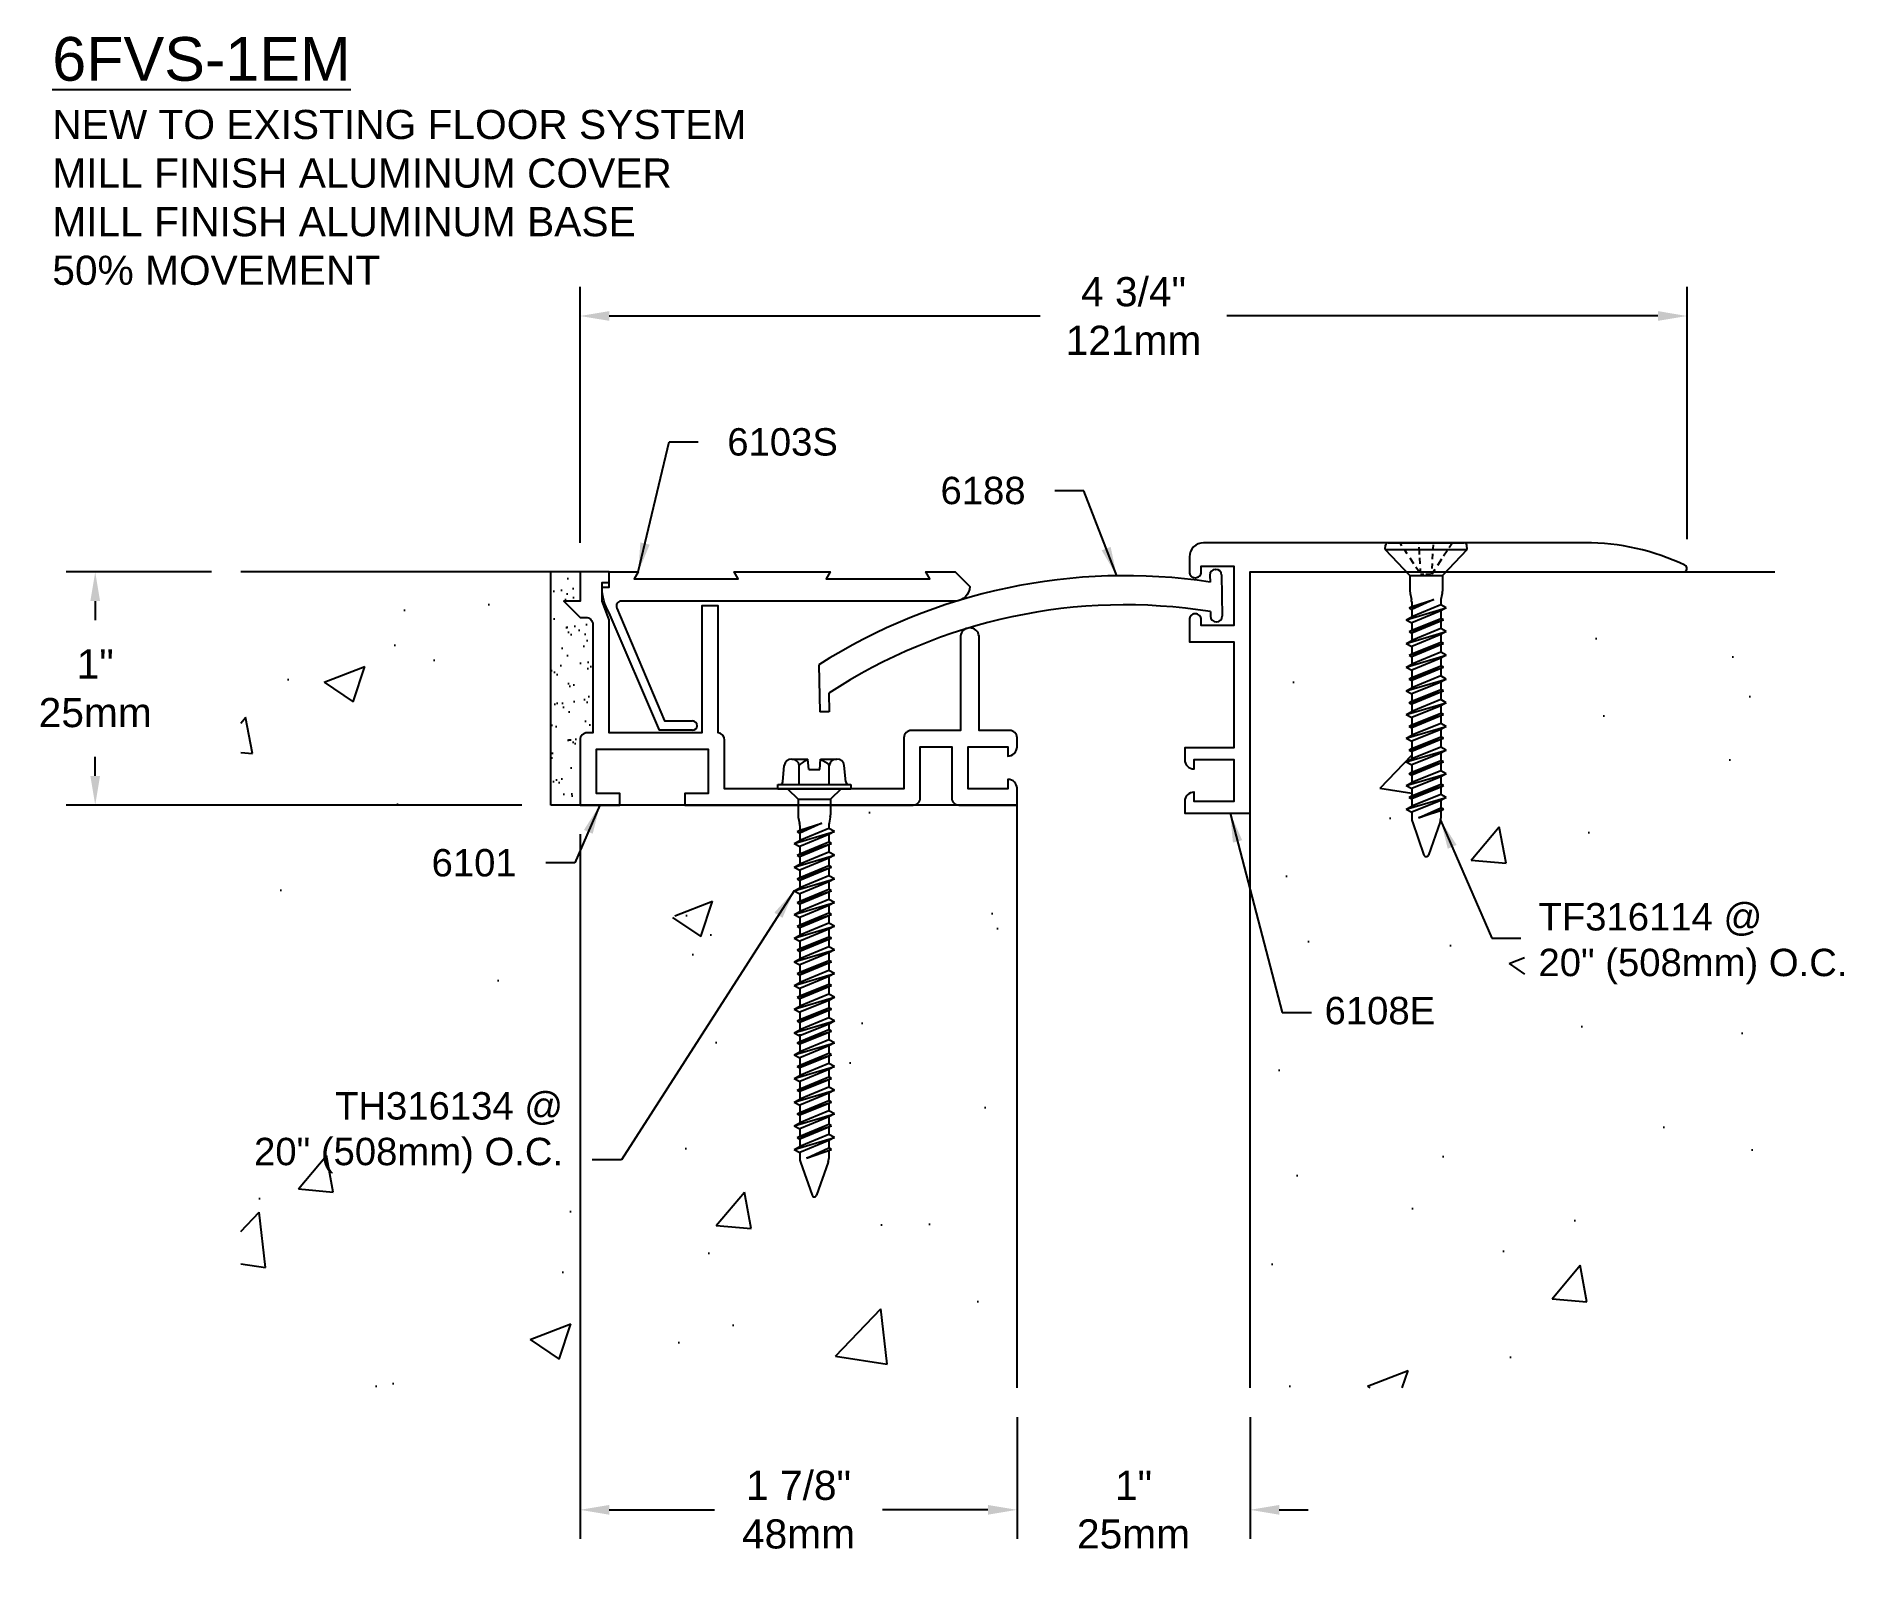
# Model space of a CAD drawing. Header units: inches. Extents: x 26.93 to 34.73, y 8.83 to 15.44.
import ezdxf

# ---------------------------------------------------------------- set-up
doc = ezdxf.new("R2010")
doc.units = ezdxf.units.IN
doc.header["$MEASUREMENT"] = 0
for name, color, linetype in [('Anchors', 4, 'Continuous'), ('Conditions', 1, 'Continuous'), ('Dimensions', 3, 'Continuous'), ('Metals', 7, 'Continuous'), ('Text', 2, 'Continuous')]:
    doc.layers.add(name, color=color, linetype=linetype)
doc.styles.add('arial', font='ARIAL.TTF')
doc.dimstyles.new('ARIAL', dxfattribs={"dimtxt": 0.125, "dimasz": 0.125, "dimexe": 0.125, "dimexo": 0.125, "dimgap": 0.125, "dimtad": 0, "dimtih": 1, "dimtoh": 1, "dimdec": 4, "dimzin": 3, "dimdsep": 46, "dimlunit": 4, "dimtxsty": 'arial', "dimcen": 0.125, "dimadec": 0, "dimazin": 0, "dimtfac": 1, "dimtdec": 4, "dimtofl": 0, "dimtmove": 0, "dimatfit": 3, "dimfxl": 0, "dimfrac": 2, "dimtolj": 1, "dimtzin": 0, "dimarcsym": 0})

# ---------------------------------------------------------------- blocks, each defined once
blk = doc.blocks.new('6188')
for p, q in [((0.3965, 0.1141), (0.3965, 0.0841)), ((0.4205, 0.1381), (0.4225, 0.1381)), ((0.4465, 0.1141), (0.4465, -0.0629)), ((0.3965, -0.0427), (0.3965, -0.0629)), ((0.4205, -0.0869), (0.4225, -0.0869)), ((-1.2865, -0.2458), (-1.2865, -0.448)), ((-1.2465, -0.3682), (-1.2465, -0.448)), ((-1.2465, -0.448), (-1.2865, -0.448))]:
    blk.add_line(p, q)
for centre, radius, start, end in [((-0.0035, -2.333), 2.45, 80.60352, 121.57898), ((0.4205, 0.1141), 0.024, 90, 180), ((0.4225, 0.1141), 0.024, 0, 90), ((-0.0035, -2.333), 2.325, 80.09337, 122.31839), ((0.4205, -0.0629), 0.024, 180, 270), ((0.4225, -0.0629), 0.024, 270, 0)]:
    blk.add_arc(centre, radius, start, end)
blk = doc.blocks.new('6103S')
blk.add_lwpolyline([(-0.407, -0.2854), (-0.5489, -0.2854), (-0.7652, 0.2181, -0.131528), (-0.7944, 0.3275), (-0.7944, 0.3288), (-0.7644, 0.3288), (-0.7644, 0.3938), (-0.6394, 0.3938), (-0.6568, 0.3638), (-0.2111, 0.3638), (-0.2284, 0.3938), (0.1836, 0.3938), (0.1662, 0.3638), (0.6119, 0.3638), (0.5946, 0.3938), (0.7196, 0.3938), (0.7826, 0.3308, -0.414214), (0.7206, 0.2688), (-0.7137, 0.2688, 0.577187), (-0.731, 0.2388), (-0.5266, -0.2454), (-0.4066, -0.2454)], format="xyb")
blk.add_arc((-0.4069, -0.2654), 0.02, 269.65196, 89.15988)
blk = doc.blocks.new('*D4')
at = {"layer": 'Defpoints', "color": 0}
for p in [(31.1403, 9.6443), (32.1403, 9.6443), (31.1403, 9.1216)]:
    blk.add_point(p, dxfattribs=at)
at = {"layer": 'Dimensions', "color": 0, "lineweight": -2}
for p, q in [((31.1403, 9.5193), (31.1403, 8.9966)), ((32.1403, 9.5193), (32.1403, 8.9966)), ((31.0153, 9.1216), (30.8903, 9.1216)), ((32.2653, 9.1216), (32.3903, 9.1216))]:
    blk.add_line(p, q, dxfattribs=at)
at = {"layer": 'Dimensions', "color": 0}
for points in [[(31.0153, 9.1424), (31.0153, 9.1008), (31.1403, 9.1216)], [(32.2653, 9.1424), (32.2653, 9.1008), (32.1403, 9.1216)]]:
    blk.add_solid(points, dxfattribs=at)
at = {"layer": 'Dimensions', "color": 0, "insert": (31.6403, 9.1216), "char_height": 0.125, "attachment_point": 5, "style": 'arial'}
blk.add_mtext('\\A1;1"\\P25mm', dxfattribs=at)
blk = doc.blocks.new('*D5')
at = {"layer": 'Defpoints', "color": 0}
for p in [(29.2653, 12.1443), (31.1403, 9.6443), (31.1403, 9.1216)]:
    blk.add_point(p, dxfattribs=at)
at = {"layer": 'Dimensions', "color": 0, "lineweight": -2}
for p, q in [((29.2653, 12.0193), (29.2653, 8.9966)), ((31.1403, 9.5193), (31.1403, 8.9966)), ((29.3903, 9.1216), (29.8419, 9.1216)), ((31.0153, 9.1216), (30.5636, 9.1216))]:
    blk.add_line(p, q, dxfattribs=at)
at = {"layer": 'Dimensions', "color": 0}
for points in [[(29.3903, 9.1424), (29.3903, 9.1008), (29.2653, 9.1216)], [(31.0153, 9.1424), (31.0153, 9.1008), (31.1403, 9.1216)]]:
    blk.add_solid(points, dxfattribs=at)
at = {"layer": 'Dimensions', "color": 0, "insert": (30.2028, 9.1216), "char_height": 0.125, "attachment_point": 5, "style": 'arial'}
blk.add_mtext('\\A1;1 7/8"\\P48mm', dxfattribs=at)
blk = doc.blocks.new('*D8')
at = {"layer": 'Defpoints', "color": 0}
for p in [(27.8089, 13.1443), (27.1848, 12.1443), (29.1403, 12.1443)]:
    blk.add_point(p, dxfattribs=at)
at = {"layer": 'Dimensions', "color": 0, "lineweight": -2}
for p, q in [((27.6839, 13.1443), (27.0598, 13.1443)), ((27.1848, 13.0193), (27.1848, 12.9375)), ((27.1848, 12.2693), (27.1848, 12.3511)), ((29.0153, 12.1443), (27.0598, 12.1443))]:
    blk.add_line(p, q, dxfattribs=at)
at = {"layer": 'Dimensions', "color": 0}
for points in [[(27.164, 13.0193), (27.2056, 13.0193), (27.1848, 13.1443)], [(27.164, 12.2693), (27.2056, 12.2693), (27.1848, 12.1443)]]:
    blk.add_solid(points, dxfattribs=at)
at = {"layer": 'Dimensions', "color": 0, "insert": (27.1848, 12.6443), "char_height": 0.125, "attachment_point": 5, "style": 'arial'}
blk.add_mtext('\\A1;1"\\P25mm', dxfattribs=at)
blk = doc.blocks.new('*D9')
at = {"layer": 'Defpoints', "color": 0}
for p in [(29.2653, 14.242), (29.2653, 13.1443), (34.0153, 13.1593)]:
    blk.add_point(p, dxfattribs=at)
at = {"layer": 'Dimensions', "color": 0, "lineweight": -2}
for p, q in [((29.2653, 13.2693), (29.2653, 14.367)), ((34.0153, 13.2843), (34.0153, 14.367)), ((29.3903, 14.242), (31.2393, 14.242)), ((33.8903, 14.242), (32.0413, 14.242))]:
    blk.add_line(p, q, dxfattribs=at)
at = {"layer": 'Dimensions', "color": 0}
for points in [[(29.3903, 14.2629), (29.3903, 14.2212), (29.2653, 14.242)], [(33.8903, 14.2629), (33.8903, 14.2212), (34.0153, 14.242)]]:
    blk.add_solid(points, dxfattribs=at)
at = {"layer": 'Dimensions', "color": 0, "insert": (31.6403, 14.242), "char_height": 0.125, "attachment_point": 5, "style": 'arial'}
blk.add_mtext('\\A1;4 3/4"\\P121mm', dxfattribs=at)
blk = doc.blocks.new('TF-316114')
for p, q in [((-0.1634, 0), (0.1634, 0)), ((-0.1042, -0.0127), (-0.1125, 0)), ((-0.1762, -0.0285), (-0.1747, -0.0103)), ((-0.1762, -0.0285), (0.1762, -0.0285)), ((-0.1762, -0.0285), (-0.0698, -0.141)), ((-0.0815, -0.0472), (-0.0915, -0.0321)), ((-0.0533, -0.0902), (-0.0691, -0.0662)), ((-0.0308, -0.0055), (-0.0311, -0.0002)), ((-0.0297, -0.0263), (-0.0301, -0.0195)), ((-0.0284, -0.051), (-0.0294, -0.0323)), ((-0.0263, -0.091), (-0.0277, -0.065)), ((0.0274, -0.0703), (0.0286, -0.0479)), ((0.0297, -0.0255), (0.0306, -0.0085)), ((0.0662, -0.0707), (0.0485, -0.0976)), ((0.0698, -0.141), (0.1762, -0.0285)), ((0.0898, -0.0346), (0.0746, -0.0579)), ((0.1095, -0.0045), (0.0979, -0.0223)), ((0.1762, -0.0285), (0.1747, -0.0103)), ((-0.0698, -0.141), (0.0698, -0.141)), ((-0.0698, -0.141), (-0.0698, -0.2081)), ((-0.0307, -0.1248), (-0.0441, -0.1044)), ((-0.0245, -0.1261), (-0.0253, -0.1097)), ((-0.024, -0.135), (-0.0107, -0.135)), ((-0.0018, -0.135), (0.0183, -0.135)), ((0.0373, -0.1147), (0.024, -0.135)), ((0.024, -0.135), (0.0245, -0.1246)), ((0.0253, -0.1104), (0.0264, -0.0896)), ((0.0698, -0.141), (0.0698, -0.2081)), ((-0.0687, -0.2177), (-0.0633, -0.2437)), ((0.0687, -0.2177), (0.0633, -0.2437)), ((-0.0863, -0.3304), (0.0862, -0.2796)), ((-0.0737, -0.2796), (0.0321, -0.2431)), ((-0.0737, -0.2796), (-0.0623, -0.2734)), ((-0.0737, -0.2796), (-0.0623, -0.2858)), ((-0.0623, -0.2734), (0.0321, -0.2431)), ((0.0321, -0.2431), (-0.0623, -0.2858)), ((-0.0623, -0.2533), (-0.0623, -0.2734)), ((0.0622, -0.2667), (-0.0623, -0.3175)), ((-0.0623, -0.2858), (-0.0623, -0.3175)), ((0.0622, -0.2925), (-0.0623, -0.3433)), ((0.0622, -0.2925), (0.0622, -0.3242)), ((0.0622, -0.2533), (0.0622, -0.2667)), ((0.0862, -0.2796), (0.0622, -0.2667)), ((0.0862, -0.2796), (0.0622, -0.2925)), ((-0.0863, -0.3304), (-0.0623, -0.3175)), ((-0.0863, -0.3304), (-0.0623, -0.3433)), ((-0.0863, -0.4319), (0.0862, -0.3812)), ((-0.0737, -0.3812), (0.0737, -0.3304)), ((-0.0737, -0.3812), (-0.0623, -0.375)), ((-0.0737, -0.3812), (-0.0623, -0.3873)), ((-0.0623, -0.375), (0.0622, -0.3242)), ((0.0622, -0.3365), (-0.0623, -0.3873)), ((-0.0623, -0.3433), (-0.0623, -0.375)), ((0.0622, -0.3682), (-0.0623, -0.419)), ((-0.0623, -0.3873), (-0.0623, -0.419)), ((0.0737, -0.3304), (0.0622, -0.3242)), ((0.0737, -0.3304), (0.0622, -0.3365)), ((0.0622, -0.3365), (0.0622, -0.3682)), ((0.0862, -0.3812), (0.0622, -0.3682)), ((0.0862, -0.3812), (0.0622, -0.3941)), ((-0.0863, -0.4319), (-0.0623, -0.419)), ((-0.0863, -0.4319), (-0.0623, -0.4449)), ((-0.0737, -0.4827), (0.0737, -0.4319)), ((0.0622, -0.3941), (-0.0623, -0.4449)), ((-0.0623, -0.4766), (0.0622, -0.4258)), ((0.0622, -0.4381), (-0.0623, -0.4889)), ((-0.0623, -0.4449), (-0.0623, -0.4766)), ((0.0622, -0.3941), (0.0622, -0.4258)), ((0.0737, -0.4319), (0.0622, -0.4258)), ((0.0737, -0.4319), (0.0622, -0.4381)), ((0.0622, -0.4381), (0.0622, -0.4698)), ((-0.0863, -0.5335), (0.0862, -0.4827)), ((-0.0863, -0.5335), (-0.0623, -0.5206)), ((-0.0863, -0.5335), (-0.0623, -0.5464)), ((-0.0737, -0.4827), (-0.0623, -0.4766)), ((-0.0737, -0.4827), (-0.0623, -0.4889)), ((-0.0737, -0.5843), (0.0737, -0.5335)), ((0.0622, -0.4698), (-0.0623, -0.5206)), ((-0.0623, -0.4889), (-0.0623, -0.5206)), ((0.0622, -0.4956), (-0.0623, -0.5464)), ((-0.0623, -0.5781), (0.0622, -0.5273)), ((0.0622, -0.5397), (-0.0623, -0.5904)), ((0.0862, -0.4827), (0.0622, -0.4698)), ((0.0862, -0.4827), (0.0622, -0.4956)), ((0.0622, -0.4956), (0.0622, -0.5273)), ((0.0737, -0.5335), (0.0622, -0.5273)), ((0.0737, -0.5335), (0.0622, -0.5397)), ((0.0622, -0.5397), (0.0622, -0.5714)), ((-0.0863, -0.6351), (0.0862, -0.5843)), ((-0.0863, -0.6351), (-0.0623, -0.6221)), ((-0.0737, -0.5843), (-0.0623, -0.5781)), ((-0.0737, -0.5843), (-0.0623, -0.5904)), ((-0.0623, -0.5464), (-0.0623, -0.5781)), ((0.0622, -0.5714), (-0.0623, -0.6221)), ((-0.0623, -0.5904), (-0.0623, -0.6221)), ((0.0622, -0.5972), (-0.0623, -0.648)), ((0.0862, -0.5843), (0.0622, -0.5714)), ((0.0862, -0.5843), (0.0622, -0.5972)), ((0.0622, -0.5972), (0.0622, -0.6289)), ((-0.0863, -0.6351), (-0.0623, -0.648)), ((-0.0863, -0.7366), (0.0862, -0.6858)), ((-0.0737, -0.6858), (0.0737, -0.6351)), ((-0.0737, -0.6858), (-0.0623, -0.6797)), ((-0.0737, -0.6858), (-0.0623, -0.692)), ((-0.0623, -0.6797), (0.0622, -0.6289)), ((0.0622, -0.6412), (-0.0623, -0.692)), ((-0.0623, -0.648), (-0.0623, -0.6797)), ((0.0622, -0.6729), (-0.0623, -0.7237)), ((-0.0623, -0.692), (-0.0623, -0.7237)), ((0.0622, -0.6988), (-0.0623, -0.7495)), ((0.0737, -0.6351), (0.0622, -0.6289)), ((0.0737, -0.6351), (0.0622, -0.6412)), ((0.0622, -0.6412), (0.0622, -0.6729)), ((0.0862, -0.6858), (0.0622, -0.6729)), ((0.0862, -0.6858), (0.0622, -0.6988)), ((0.0622, -0.6988), (0.0622, -0.7305)), ((-0.0863, -0.7366), (-0.0623, -0.7237)), ((-0.0863, -0.7366), (-0.0623, -0.7495)), ((-0.0737, -0.7874), (0.0737, -0.7366)), ((-0.0623, -0.7812), (0.0622, -0.7305)), ((0.0622, -0.7428), (-0.0623, -0.7936)), ((-0.0623, -0.7495), (-0.0623, -0.7812)), ((0.0622, -0.7745), (-0.0623, -0.8253)), ((0.0737, -0.7366), (0.0622, -0.7305)), ((0.0737, -0.7366), (0.0622, -0.7428)), ((0.0622, -0.7428), (0.0622, -0.7745)), ((0.0862, -0.7874), (0.0622, -0.7745)), ((-0.0863, -0.8382), (0.0862, -0.7874)), ((-0.0863, -0.8382), (-0.0623, -0.8253)), ((-0.0863, -0.8382), (-0.0623, -0.8511)), ((-0.0737, -0.7874), (-0.0623, -0.7812)), ((-0.0737, -0.7874), (-0.0623, -0.7936)), ((-0.0737, -0.889), (0.0737, -0.8382)), ((-0.0623, -0.7936), (-0.0623, -0.8253)), ((0.0622, -0.8003), (-0.0623, -0.8511)), ((-0.0623, -0.8828), (0.0622, -0.832)), ((0.0622, -0.8444), (-0.0623, -0.8951)), ((-0.0623, -0.8511), (-0.0623, -0.8828)), ((0.0862, -0.7874), (0.0622, -0.8003)), ((0.0622, -0.8003), (0.0622, -0.832)), ((0.0737, -0.8382), (0.0622, -0.832)), ((0.0737, -0.8382), (0.0622, -0.8444)), ((0.0622, -0.8444), (0.0622, -0.876)), ((-0.0863, -0.9397), (0.0862, -0.889)), ((-0.0863, -0.9397), (-0.0623, -0.9268)), ((-0.0737, -0.889), (-0.0623, -0.8828)), ((-0.0737, -0.889), (-0.0623, -0.8951)), ((0.0622, -0.876), (-0.0623, -0.9268)), ((-0.0623, -0.8951), (-0.0623, -0.9268)), ((0.0622, -0.9019), (-0.0623, -0.9527)), ((-0.0623, -0.9844), (0.0622, -0.9336)), ((0.0862, -0.889), (0.0622, -0.876)), ((0.0862, -0.889), (0.0622, -0.9019)), ((0.0622, -0.9019), (0.0622, -0.9336)), ((0.0737, -0.9397), (0.0622, -0.9336)), ((-0.0863, -0.9397), (-0.0623, -0.9527)), ((-0.0863, -1.0413), (0.0862, -0.9905)), ((-0.0737, -0.9905), (0.0737, -0.9397)), ((-0.0737, -0.9905), (-0.0623, -0.9844)), ((-0.0737, -0.9905), (-0.0623, -0.9967)), ((0.0622, -0.9459), (-0.0623, -0.9967)), ((-0.0623, -0.9527), (-0.0623, -0.9844)), ((0.0622, -0.9776), (-0.0623, -1.0284)), ((-0.0623, -0.9967), (-0.0623, -1.0284)), ((0.0622, -1.0035), (-0.0623, -1.0542)), ((0.0737, -0.9397), (0.0622, -0.9459)), ((0.0622, -0.9459), (0.0622, -0.9776)), ((0.0862, -0.9905), (0.0622, -0.9776)), ((0.0862, -0.9905), (0.0622, -1.0035)), ((0.0622, -1.0035), (0.0622, -1.0351)), ((-0.0863, -1.0413), (-0.0623, -1.0284)), ((-0.0863, -1.0413), (-0.0623, -1.0542)), ((-0.0863, -1.1429), (0.0862, -1.0921)), ((-0.0737, -1.0921), (0.0737, -1.0413)), ((-0.0737, -1.0921), (-0.0623, -1.0859)), ((-0.0737, -1.0921), (-0.0623, -1.0983)), ((-0.0623, -1.0859), (0.0622, -1.0351)), ((0.0622, -1.0475), (-0.0623, -1.0983)), ((-0.0623, -1.0542), (-0.0623, -1.0859)), ((0.0622, -1.0792), (-0.0623, -1.13)), ((0.0737, -1.0413), (0.0622, -1.0351)), ((0.0737, -1.0413), (0.0622, -1.0475)), ((0.0622, -1.0475), (0.0622, -1.0792)), ((0.0862, -1.0921), (0.0622, -1.0792)), ((0.0862, -1.0921), (0.0622, -1.105)), ((-0.0863, -1.1429), (-0.0623, -1.13)), ((-0.0863, -1.1429), (-0.0623, -1.1558)), ((-0.0623, -1.0983), (-0.0623, -1.13)), ((0.0622, -1.105), (-0.0623, -1.1558)), ((-0.0623, -1.1558), (-0.0623, -1.1817)), ((-0.0335, -1.1798), (0.0622, -1.1367)), ((-0.0335, -1.1798), (0.0737, -1.1429)), ((0.0622, -1.149), (-0.0335, -1.1798)), ((0.0622, -1.105), (0.0622, -1.1367)), ((0.0737, -1.1429), (0.0622, -1.1367)), ((0.0737, -1.1429), (0.0622, -1.149)), ((0.0622, -1.149), (0.0622, -1.1817)), ((-0.0596, -1.197), (-0.0096, -1.3398)), ((0.0596, -1.197), (0.0096, -1.3398))]:
    blk.add_line(p, q)
for centre, radius, start, end in [((-0.1634, -0.0113), 0.0112, 90, 175), ((0.1634, -0.0113), 0.0112, 5, 90), ((-0.0233, -0.2081), 0.0465, 180, 191.9357), ((0.0233, -0.2081), 0.0465, 348.0643, 0), ((-0.1088, -0.2533), 0.0465, 0, 11.9357), ((0.1087, -0.2533), 0.0465, 168.0643, 180), ((-0.0158, -1.1817), 0.0465, 180, 199.30575), ((0.0158, -1.1817), 0.0465, 340.69425, 0), ((0, -1.3354), 0.0106, 204.10008, 335.89992)]:
    blk.add_arc(centre, radius, start, end)
blk = doc.blocks.new('TF316114')
blk.add_blockref('TF-316114', (0, 0))
blk = doc.blocks.new('6108E')
blk.add_lwpolyline([(33.5777, 13.2693), (31.9403, 13.2693, 0.414214), (31.8803, 13.2093), (31.8803, 13.1433, 0.414214), (31.9043, 13.1193), (31.9063, 13.1193, 0.414214), (31.9303, 13.1433), (31.9303, 13.1693), (32.0703, 13.1693), (32.0703, 12.9143), (31.9303, 12.9143), (31.9303, 12.9403, 0.414214), (31.9063, 12.9643), (31.9043, 12.9643, 0.414214), (31.8803, 12.9403), (31.8803, 12.8443), (32.0703, 12.8443), (32.0703, 12.3893), (31.8603, 12.3893), (31.8603, 12.3383, 0.414214), (31.8993, 12.2993), (31.9003, 12.2993), (31.9003, 12.3393), (32.0703, 12.3393), (32.0703, 12.1593), (31.9003, 12.1593), (31.9003, 12.1993), (31.8993, 12.1993, 0.414214), (31.8603, 12.1603), (31.8603, 12.1093), (32.1403, 12.1093), (32.1403, 13.1443), (34.0003, 13.1443, 0.799928), (34.0067, 13.1729, 0.111288), (33.5777, 13.2693)], format="xyb")
blk = doc.blocks.new('TH-316134')
for p, q in [((-0.1352, 0.029), (-0.129, 0.1001)), ((-0.0967, 0.1275), (-0.0272, 0.1275)), ((-0.0645, 0.0188), (-0.0645, 0.1001)), ((-0.0232, 0.0825), (-0.0272, 0.1275)), ((-0.0232, 0.0825), (0.0233, 0.0825)), ((0.0233, 0.0825), (0.0272, 0.1275)), ((0.0272, 0.1275), (0.0967, 0.1275)), ((0.0645, 0.0188), (0.0645, 0.1001)), ((0.1352, 0.029), (0.129, 0.1001)), ((-0.1568, 0.0188), (0.1568, 0.0188)), ((-0.1568, 0), (-0.1568, 0.0188)), ((-0.1568, 0), (0.1568, 0)), ((-0.1148, 0), (-0.0697, -0.045)), ((0.1148, 0), (0.0698, -0.045)), ((0.1568, 0.0188), (0.1568, 0)), ((-0.0697, -0.045), (0.0698, -0.045)), ((-0.0697, -0.045), (-0.0697, -0.1121)), ((0.0698, -0.045), (0.0698, -0.1121)), ((-0.0737, -0.1836), (0.0321, -0.1471)), ((-0.0687, -0.1217), (-0.0633, -0.1477)), ((0.0321, -0.1471), (-0.0623, -0.1898)), ((-0.0623, -0.1774), (0.0321, -0.1471)), ((0.0687, -0.1217), (0.0633, -0.1477)), ((-0.0862, -0.2344), (0.0863, -0.1836)), ((-0.0862, -0.2344), (-0.0623, -0.2215)), ((-0.0737, -0.1836), (-0.0623, -0.1774)), ((-0.0737, -0.1836), (-0.0623, -0.1898)), ((-0.0623, -0.1573), (-0.0623, -0.1774)), ((0.0623, -0.1707), (-0.0623, -0.2215)), ((-0.0623, -0.1898), (-0.0623, -0.2215)), ((0.0623, -0.1965), (-0.0623, -0.2473)), ((-0.0623, -0.279), (0.0623, -0.2282)), ((0.0623, -0.1573), (0.0623, -0.1707)), ((0.0863, -0.1836), (0.0623, -0.1707)), ((0.0863, -0.1836), (0.0623, -0.1965)), ((0.0623, -0.1965), (0.0623, -0.2282)), ((0.0737, -0.2344), (0.0623, -0.2282)), ((-0.0862, -0.2344), (-0.0623, -0.2473)), ((-0.0862, -0.3359), (0.0863, -0.2852)), ((-0.0737, -0.2852), (0.0737, -0.2344)), ((-0.0737, -0.2852), (-0.0623, -0.279)), ((-0.0737, -0.2852), (-0.0623, -0.2913)), ((0.0623, -0.2405), (-0.0623, -0.2913)), ((-0.0623, -0.2473), (-0.0623, -0.279)), ((0.0623, -0.2722), (-0.0623, -0.323)), ((-0.0623, -0.2913), (-0.0623, -0.323)), ((0.0623, -0.2981), (-0.0623, -0.3489)), ((0.0737, -0.2344), (0.0623, -0.2405)), ((0.0623, -0.2405), (0.0623, -0.2722)), ((0.0863, -0.2852), (0.0623, -0.2722)), ((0.0863, -0.2852), (0.0623, -0.2981)), ((0.0623, -0.2981), (0.0623, -0.3298)), ((-0.0862, -0.3359), (-0.0623, -0.323)), ((-0.0862, -0.3359), (-0.0623, -0.3489)), ((-0.0862, -0.4375), (0.0863, -0.3867)), ((-0.0737, -0.3867), (0.0737, -0.3359)), ((-0.0737, -0.3867), (-0.0623, -0.3806)), ((-0.0737, -0.3867), (-0.0623, -0.3929)), ((-0.0623, -0.3806), (0.0623, -0.3298)), ((0.0623, -0.3421), (-0.0623, -0.3929)), ((-0.0623, -0.3489), (-0.0623, -0.3806)), ((0.0623, -0.3738), (-0.0623, -0.4246)), ((0.0737, -0.3359), (0.0623, -0.3298)), ((0.0737, -0.3359), (0.0623, -0.3421)), ((0.0623, -0.3421), (0.0623, -0.3738)), ((0.0863, -0.3867), (0.0623, -0.3738)), ((0.0863, -0.3867), (0.0623, -0.3996)), ((-0.0862, -0.4375), (-0.0623, -0.4246)), ((-0.0862, -0.4375), (-0.0623, -0.4504)), ((-0.0737, -0.4883), (0.0737, -0.4375)), ((-0.0623, -0.3929), (-0.0623, -0.4246)), ((0.0623, -0.3996), (-0.0623, -0.4504)), ((-0.0623, -0.4821), (0.0623, -0.4313)), ((0.0623, -0.4437), (-0.0623, -0.4944)), ((-0.0623, -0.4504), (-0.0623, -0.4821)), ((0.0623, -0.3996), (0.0623, -0.4313)), ((0.0737, -0.4375), (0.0623, -0.4313)), ((0.0737, -0.4375), (0.0623, -0.4437)), ((0.0623, -0.4437), (0.0623, -0.4754)), ((-0.0862, -0.5391), (0.0863, -0.4883)), ((-0.0862, -0.5391), (-0.0623, -0.5261)), ((-0.0862, -0.5391), (-0.0623, -0.552)), ((-0.0737, -0.4883), (-0.0623, -0.4821)), ((-0.0737, -0.4883), (-0.0623, -0.4944)), ((-0.0737, -0.5898), (0.0737, -0.5391)), ((0.0623, -0.4754), (-0.0623, -0.5261)), ((-0.0623, -0.4944), (-0.0623, -0.5261)), ((0.0623, -0.5012), (-0.0623, -0.552)), ((-0.0623, -0.5837), (0.0623, -0.5329)), ((0.0623, -0.5452), (-0.0623, -0.596)), ((0.0863, -0.4883), (0.0623, -0.4754)), ((0.0863, -0.4883), (0.0623, -0.5012)), ((0.0623, -0.5012), (0.0623, -0.5329)), ((0.0737, -0.5391), (0.0623, -0.5329)), ((0.0737, -0.5391), (0.0623, -0.5452)), ((0.0623, -0.5452), (0.0623, -0.5769)), ((-0.0862, -0.6406), (0.0863, -0.5898)), ((-0.0737, -0.5898), (-0.0623, -0.5837)), ((-0.0737, -0.5898), (-0.0623, -0.596)), ((-0.0623, -0.552), (-0.0623, -0.5837)), ((0.0623, -0.5769), (-0.0623, -0.6277)), ((-0.0623, -0.596), (-0.0623, -0.6277)), ((0.0623, -0.6028), (-0.0623, -0.6535)), ((0.0863, -0.5898), (0.0623, -0.5769)), ((0.0863, -0.5898), (0.0623, -0.6028)), ((0.0623, -0.6028), (0.0623, -0.6345)), ((-0.0862, -0.6406), (-0.0623, -0.6277)), ((-0.0862, -0.6406), (-0.0623, -0.6535)), ((-0.0862, -0.7422), (0.0863, -0.6914)), ((-0.0737, -0.6914), (0.0737, -0.6406)), ((-0.0737, -0.6914), (-0.0623, -0.6852)), ((-0.0737, -0.6914), (-0.0623, -0.6976)), ((-0.0623, -0.6852), (0.0623, -0.6345)), ((0.0623, -0.6468), (-0.0623, -0.6976)), ((-0.0623, -0.6535), (-0.0623, -0.6852)), ((0.0623, -0.6785), (-0.0623, -0.7293)), ((-0.0623, -0.6976), (-0.0623, -0.7293)), ((0.0737, -0.6406), (0.0623, -0.6345)), ((0.0737, -0.6406), (0.0623, -0.6468)), ((0.0623, -0.6468), (0.0623, -0.6785)), ((0.0863, -0.6914), (0.0623, -0.6785)), ((0.0863, -0.6914), (0.0623, -0.7043)), ((-0.0862, -0.7422), (-0.0623, -0.7293)), ((-0.0862, -0.7422), (-0.0623, -0.7551)), ((-0.0737, -0.793), (0.0737, -0.7422)), ((0.0623, -0.7043), (-0.0623, -0.7551)), ((-0.0623, -0.7868), (0.0623, -0.736)), ((0.0623, -0.7484), (-0.0623, -0.7991)), ((-0.0623, -0.7551), (-0.0623, -0.7868)), ((0.0623, -0.78), (-0.0623, -0.8308)), ((0.0623, -0.7043), (0.0623, -0.736)), ((0.0737, -0.7422), (0.0623, -0.736)), ((0.0737, -0.7422), (0.0623, -0.7484)), ((0.0623, -0.7484), (0.0623, -0.78)), ((0.0863, -0.793), (0.0623, -0.78)), ((-0.0862, -0.8437), (0.0863, -0.793)), ((-0.0862, -0.8437), (-0.0623, -0.8308)), ((-0.0862, -0.8437), (-0.0623, -0.8567)), ((-0.0737, -0.793), (-0.0623, -0.7868)), ((-0.0737, -0.793), (-0.0623, -0.7991)), ((-0.0737, -0.8945), (0.0737, -0.8437)), ((-0.0623, -0.7991), (-0.0623, -0.8308)), ((0.0623, -0.8059), (-0.0623, -0.8567)), ((-0.0623, -0.8884), (0.0623, -0.8376)), ((0.0623, -0.8499), (-0.0623, -0.9007)), ((-0.0623, -0.8567), (-0.0623, -0.8884)), ((0.0863, -0.793), (0.0623, -0.8059)), ((0.0623, -0.8059), (0.0623, -0.8376)), ((0.0737, -0.8437), (0.0623, -0.8376)), ((0.0737, -0.8437), (0.0623, -0.8499)), ((0.0623, -0.8499), (0.0623, -0.8816)), ((-0.0862, -0.9453), (0.0863, -0.8945)), ((-0.0862, -0.9453), (-0.0623, -0.9324)), ((-0.0737, -0.8945), (-0.0623, -0.8884)), ((-0.0737, -0.8945), (-0.0623, -0.9007)), ((0.0623, -0.8816), (-0.0623, -0.9324)), ((-0.0623, -0.9007), (-0.0623, -0.9324)), ((0.0623, -0.9075), (-0.0623, -0.9582)), ((0.0863, -0.8945), (0.0623, -0.8816)), ((0.0863, -0.8945), (0.0623, -0.9075)), ((0.0623, -0.9075), (0.0623, -0.9391)), ((-0.0862, -0.9453), (-0.0623, -0.9582)), ((-0.0862, -1.0469), (0.0863, -0.9961)), ((-0.0737, -0.9961), (0.0737, -0.9453)), ((-0.0737, -0.9961), (-0.0623, -0.9899)), ((-0.0737, -0.9961), (-0.0623, -1.0023)), ((-0.0623, -0.9899), (0.0623, -0.9391)), ((0.0623, -0.9515), (-0.0623, -1.0023)), ((-0.0623, -0.9582), (-0.0623, -0.9899)), ((0.0623, -0.9832), (-0.0623, -1.034)), ((-0.0623, -1.0023), (-0.0623, -1.034)), ((0.0623, -1.009), (-0.0623, -1.0598)), ((0.0737, -0.9453), (0.0623, -0.9391)), ((0.0737, -0.9453), (0.0623, -0.9515)), ((0.0623, -0.9515), (0.0623, -0.9832)), ((0.0863, -0.9961), (0.0623, -0.9832)), ((0.0863, -0.9961), (0.0623, -1.009)), ((0.0623, -1.0012), (0.0623, -1.0329)), ((-0.0862, -1.0469), (-0.0623, -1.034)), ((-0.0862, -1.0469), (-0.0623, -1.0598)), ((-0.0862, -1.1406), (0.0863, -1.0898)), ((-0.0737, -1.0898), (0.0737, -1.0391)), ((-0.0737, -1.0898), (-0.0623, -1.0837)), ((-0.0737, -1.0898), (-0.0623, -1.096)), ((-0.0623, -1.0837), (0.0623, -1.0329)), ((0.0623, -1.0452), (-0.0623, -1.096)), ((-0.0623, -1.052), (-0.0623, -1.0837)), ((0.0623, -1.0769), (-0.0623, -1.1277)), ((0.0737, -1.0391), (0.0623, -1.0329)), ((0.0737, -1.0391), (0.0623, -1.0452)), ((0.0623, -1.0452), (0.0623, -1.0769)), ((0.0863, -1.0898), (0.0623, -1.0769)), ((0.0863, -1.0898), (0.0623, -1.1028)), ((-0.0862, -1.1406), (-0.0623, -1.1277)), ((-0.0862, -1.1406), (-0.0623, -1.1535)), ((-0.0737, -1.1914), (0.0737, -1.1406)), ((-0.0623, -1.096), (-0.0623, -1.1277)), ((0.0623, -1.1028), (-0.0623, -1.1535)), ((-0.0623, -1.1852), (0.0623, -1.1345)), ((0.0623, -1.1468), (-0.0623, -1.1976)), ((-0.0623, -1.1535), (-0.0623, -1.1852)), ((0.0623, -1.1028), (0.0623, -1.1345)), ((0.0737, -1.1406), (0.0623, -1.1345)), ((0.0737, -1.1406), (0.0623, -1.1468)), ((0.0623, -1.1468), (0.0623, -1.1785)), ((-0.0862, -1.2422), (0.0863, -1.1914)), ((-0.0862, -1.2422), (-0.0623, -1.2293)), ((-0.0862, -1.2422), (-0.0623, -1.2551)), ((-0.0737, -1.1914), (-0.0623, -1.1852)), ((-0.0737, -1.1914), (-0.0623, -1.1976)), ((-0.0737, -1.293), (0.0737, -1.2422)), ((0.0623, -1.1785), (-0.0623, -1.2293)), ((-0.0623, -1.1976), (-0.0623, -1.2293)), ((0.0623, -1.2043), (-0.0623, -1.2551)), ((-0.0623, -1.2868), (0.0623, -1.236)), ((0.0623, -1.2484), (-0.0623, -1.2991)), ((0.0863, -1.1914), (0.0623, -1.1785)), ((0.0863, -1.1914), (0.0623, -1.2043)), ((0.0623, -1.2043), (0.0623, -1.236)), ((0.0737, -1.2422), (0.0623, -1.236)), ((0.0737, -1.2422), (0.0623, -1.2484)), ((0.0623, -1.2484), (0.0623, -1.28)), ((-0.0862, -1.3437), (0.0863, -1.293)), ((-0.0737, -1.293), (-0.0623, -1.2868)), ((-0.0737, -1.293), (-0.0623, -1.2991)), ((-0.0623, -1.2551), (-0.0623, -1.2868)), ((0.0623, -1.28), (-0.0623, -1.3308)), ((-0.0623, -1.2991), (-0.0623, -1.3308)), ((0.0623, -1.3059), (-0.0623, -1.3567)), ((0.0863, -1.293), (0.0623, -1.28)), ((0.0863, -1.293), (0.0623, -1.3059)), ((0.0623, -1.3059), (0.0623, -1.3376)), ((-0.0862, -1.3437), (-0.0623, -1.3308)), ((-0.0862, -1.3437), (-0.0623, -1.3567)), ((-0.0862, -1.4453), (0.0863, -1.3945)), ((-0.0737, -1.3945), (0.0737, -1.3437)), ((-0.0737, -1.3945), (-0.0623, -1.3884)), ((-0.0737, -1.3945), (-0.0623, -1.4007)), ((-0.0623, -1.3884), (0.0623, -1.3376)), ((0.0623, -1.3499), (-0.0623, -1.4007)), ((-0.0623, -1.3567), (-0.0623, -1.3884)), ((0.0623, -1.3816), (-0.0623, -1.4324)), ((-0.0623, -1.4007), (-0.0623, -1.4324)), ((0.0737, -1.3437), (0.0623, -1.3376)), ((0.0737, -1.3437), (0.0623, -1.3499)), ((0.0623, -1.3499), (0.0623, -1.3816)), ((0.0863, -1.3945), (0.0623, -1.3816)), ((0.0863, -1.3945), (0.0623, -1.4075)), ((-0.0862, -1.4453), (-0.0623, -1.4324)), ((-0.0862, -1.4453), (-0.0623, -1.4582)), ((-0.0737, -1.4961), (0.0737, -1.4453)), ((0.0623, -1.4075), (-0.0623, -1.4582)), ((-0.0623, -1.4899), (0.0623, -1.4391)), ((0.0623, -1.4515), (-0.0623, -1.5023)), ((-0.0623, -1.4582), (-0.0623, -1.4899)), ((0.0623, -1.4075), (0.0623, -1.4391)), ((0.0737, -1.4453), (0.0623, -1.4391)), ((0.0737, -1.4453), (0.0623, -1.4515)), ((0.0623, -1.4515), (0.0623, -1.4832)), ((-0.0862, -1.5469), (0.0863, -1.4961)), ((-0.0862, -1.5469), (-0.0623, -1.534)), ((-0.0862, -1.5469), (-0.0623, -1.5598)), ((-0.0737, -1.4961), (-0.0623, -1.4899)), ((-0.0737, -1.4961), (-0.0623, -1.5023)), ((0.0623, -1.4832), (-0.0623, -1.534)), ((-0.0623, -1.5023), (-0.0623, -1.534)), ((0.0623, -1.509), (-0.0623, -1.5598)), ((-0.0623, -1.5598), (-0.0623, -1.5857)), ((-0.0335, -1.5838), (0.0623, -1.5407)), ((-0.0335, -1.5838), (0.0737, -1.5469)), ((0.0623, -1.553), (-0.0335, -1.5838)), ((0.0863, -1.4961), (0.0623, -1.4832)), ((0.0863, -1.4961), (0.0623, -1.509)), ((0.0623, -1.509), (0.0623, -1.5407)), ((0.0737, -1.5469), (0.0623, -1.5407)), ((0.0737, -1.5469), (0.0623, -1.553)), ((0.0623, -1.553), (0.0623, -1.5857)), ((-0.0596, -1.601), (-0.0096, -1.7438)), ((0.0596, -1.601), (0.0096, -1.7438))]:
    blk.add_line(p, q)
for centre, radius, start, end in [((-0.0967, 0.0948), 0.0327, 9.28497, 170.71503), ((0, 0.0379), 0.0896, 107.42152, 136.04074), ((0, 0.0379), 0.0896, 43.95926, 72.57848), ((0.0967, 0.0948), 0.0327, 9.28497, 170.71503), ((-0.1464, 0.03), 0.0112, 270, 355), ((0.1464, 0.03), 0.0112, 185, 270), ((-0.0232, -0.1121), 0.0465, 180, 191.9357), ((-0.1088, -0.1573), 0.0465, 0, 11.9357), ((0.1088, -0.1573), 0.0465, 168.0643, 180), ((0.0233, -0.1121), 0.0465, 348.0643, 0), ((-0.0158, -1.5857), 0.0465, 180, 199.30575), ((0.0158, -1.5857), 0.0465, 340.69425, 0), ((0, -1.7394), 0.0106, 204.10008, 335.89992)]:
    blk.add_arc(centre, radius, start, end)
blk = doc.blocks.new('TH316134')
blk.add_blockref('TH-316134', (0, 0))

msp = doc.modelspace()

# ---------------------------------------------------------------- hatches: boundary and pattern name
at = {"layer": 'Conditions'}
h = msp.add_hatch(dxfattribs=at)
h.set_pattern_fill('AR-CONC', color=256, scale=0.25, style=0)
h.paths.add_polyline_path([(29.32028, 12.9183, 0.4142136), (29.28928, 12.9493), (29.26528, 12.9493), (29.19528, 13.0193), (29.26528, 13.0193), (29.26528, 13.1443), (27.80895, 13.1443), (27.80895, 11.73503), (28.70248, 11.73503), (28.70248, 11.28669), (27.80895, 11.28669), (27.80895, 9.6443), (31.14028, 9.6443), (31.14028, 12.1443), (30.89128, 12.1443), (29.67918, 12.1443), (29.69665, 12.13422), (29.66265, 12.11459), (29.66265, 12.10385), (29.69665, 12.08422), (29.66265, 12.06459), (29.66265, 12.05385), (29.69665, 12.03422), (29.66265, 12.01459), (29.66265, 12.00385), (29.69665, 11.98422), (29.66265, 11.96459), (29.66265, 11.95385), (29.69665, 11.93422), (29.66265, 11.91459), (29.66265, 11.90385), (29.69665, 11.88422), (29.66265, 11.86459), (29.66265, 11.85385), (29.69665, 11.83422), (29.66265, 11.81459), (29.66265, 11.80385), (29.69665, 11.78422), (29.66265, 11.76459), (29.66265, 11.75385), (29.69665, 11.73422), (29.66265, 11.71459), (29.66265, 11.70385), (29.69665, 11.68422), (29.66265, 11.66459), (29.66265, 11.65385), (29.69652, 11.63429), (29.70386, 11.6343), (29.70372, 11.43632, -0.2679492), (29.45342, 11.00348), (28.69126, 10.56415), (28.53628, 10.47482), (28.49888, 10.45326), (28.5288, 10.40134, -0.1618809), (28.54322, 10.33381), (28.41931, 10.26239, -0.1230719), (28.37802, 10.29663, -0.0775372), (28.17855, 10.64268, -0.1230719), (28.16961, 10.69557), (28.29381, 10.76716, -0.1635552), (28.34341, 10.72299), (28.37404, 10.66986), (28.41143, 10.69141), (28.56641, 10.78074), (29.32857, 11.22007, 0.2679492), (29.45372, 11.43649), (29.45386, 11.63421), (29.49265, 11.63423), (29.49265, 11.63959), (29.45865, 11.65922), (29.49265, 11.67885), (29.49265, 11.68959), (29.45865, 11.70922), (29.49265, 11.72885), (29.49265, 11.73959), (29.45865, 11.75922), (29.49265, 11.77885), (29.49265, 11.78959), (29.45865, 11.80922), (29.49265, 11.82885), (29.49265, 11.83959), (29.45865, 11.85922), (29.49265, 11.87885), (29.49265, 11.88959), (29.45865, 11.90922), (29.49265, 11.92885), (29.49265, 11.93959), (29.45865, 11.95922), (29.49265, 11.97885), (29.49265, 11.98959), (29.45865, 12.00922), (29.49265, 12.02885), (29.49265, 12.03959), (29.45865, 12.05922), (29.49265, 12.07885), (29.49265, 12.08959), (29.45865, 12.10922), (29.49265, 12.12885), (29.49265, 12.13959), (29.48448, 12.1443), (29.26528, 12.1443), (29.26528, 12.4233, -0.4142136), (29.29628, 12.4543), (29.32028, 12.4543)])
h.paths.add_polyline_path([(30.48239, 11.92305), (30.95993, 11.92305), (30.95993, 11.72057), (30.48239, 11.72057)], flags=16)
h.paths.add_polyline_path([(30.53039, 11.92554), (30.91799, 11.92554), (30.91799, 11.7468), (30.53039, 11.7468)], flags=24)
h = msp.add_hatch(dxfattribs=at)
h.set_pattern_fill('AR-SAND', color=256, scale=0.0625, style=0)
h.paths.add_polyline_path([(29.14028, 12.1443), (29.26528, 12.1443), (29.26528, 12.4233, -0.4142136), (29.29628, 12.4543), (29.32028, 12.4543), (29.32028, 12.9183, 0.4142136), (29.28928, 12.9493), (29.26528, 12.9493), (29.19528, 13.0193), (29.26528, 13.0193), (29.26528, 13.1443), (29.14028, 13.1443)])
h = msp.add_hatch(dxfattribs=at)
h.set_pattern_fill('AR-CONC', color=256, scale=0.25, style=0)
h.paths.add_polyline_path([(34.39276, 13.1443), (32.98119, 13.1443), (32.96605, 13.1283), (32.96605, 13.05635), (32.95955, 13.02562, 0.0521265), (32.95855, 13.01601), (32.95855, 13.00264), (32.98255, 12.98971), (32.95855, 12.97679), (32.95855, 12.94509), (32.96999, 12.93893), (32.95855, 12.93277), (32.95855, 12.90107), (32.98255, 12.88815), (32.95855, 12.87522), (32.95855, 12.84353), (32.96999, 12.83737), (32.95855, 12.8312), (32.95855, 12.79951), (32.98255, 12.78659), (32.95855, 12.77366), (32.95855, 12.74197), (32.96999, 12.7358), (32.95855, 12.72964), (32.95855, 12.69795), (32.98255, 12.68502), (32.95855, 12.6721), (32.95855, 12.64041), (32.96999, 12.63424), (32.95855, 12.62808), (32.95855, 12.59639), (32.98255, 12.58346), (32.95855, 12.57054), (32.95855, 12.53884), (32.96999, 12.53268), (32.95855, 12.52652), (32.95855, 12.49482), (32.98255, 12.4819), (32.95855, 12.46897), (32.95855, 12.43728), (32.96999, 12.43112), (32.95855, 12.42495), (32.95855, 12.39326), (32.98255, 12.38034), (32.95855, 12.36741), (32.95855, 12.33572), (32.96999, 12.32955), (32.95855, 12.32339), (32.95855, 12.2917), (32.98255, 12.27877), (32.95855, 12.26585), (32.95855, 12.23416), (32.96999, 12.22799), (32.95855, 12.22183), (32.95855, 12.19014), (32.98255, 12.17721), (32.95855, 12.16429), (32.95855, 12.13259), (32.96999, 12.12643), (32.95855, 12.12027), (32.95855, 12.08764, -0.084437), (32.95593, 12.07227), (32.90652, 11.93122, -0.7741233), (32.88607, 11.93122), (32.83666, 12.07227, -0.084437), (32.83405, 12.08764), (32.83405, 12.1135), (32.81005, 12.12643), (32.83405, 12.13935), (32.83405, 12.17105), (32.8226, 12.17721), (32.83405, 12.18337), (32.83405, 12.21507), (32.81005, 12.22799), (32.83405, 12.24092), (32.83405, 12.27261), (32.8226, 12.27877), (32.83405, 12.28494), (32.83405, 12.31663), (32.81005, 12.32955), (32.83405, 12.34248), (32.83405, 12.37417), (32.8226, 12.38034), (32.83405, 12.3865), (32.83405, 12.41819), (32.81005, 12.43112), (32.83405, 12.44404), (32.83405, 12.47574), (32.8226, 12.4819), (32.83405, 12.48806), (32.83405, 12.51975), (32.81005, 12.53268), (32.83405, 12.5456), (32.83405, 12.5773), (32.8226, 12.58346), (32.83405, 12.58962), (32.83405, 12.62132), (32.81005, 12.63424), (32.83405, 12.64717), (32.83405, 12.67886), (32.8226, 12.68502), (32.83405, 12.69119), (32.83405, 12.72288), (32.81005, 12.7358), (32.83405, 12.74873), (32.83405, 12.78042), (32.8226, 12.78659), (32.83405, 12.79275), (32.83405, 12.82444), (32.81005, 12.83737), (32.83405, 12.85029), (32.83405, 12.88199), (32.8226, 12.88815), (32.83405, 12.89431), (32.83405, 12.926), (32.81005, 12.93893), (32.83405, 12.95185), (32.83405, 12.98355), (32.8226, 12.98971), (32.83405, 12.99587), (32.83405, 13.01601, 0.0521265), (32.83304, 13.02562), (32.82655, 13.05635), (32.82655, 13.1283), (32.8114, 13.1443), (32.14028, 13.1443), (32.14028, 12.1093), (32.14028, 9.6443), (34.39276, 9.6443), (34.39276, 11.30115), (33.31867, 11.30115), (33.31867, 11.80735), (34.39276, 11.80735)])
h.paths.add_polyline_path([(32.92796, 11.4747), (32.92796, 11.28669), (32.42148, 11.28669), (32.42148, 11.4747)], flags=16)
h.paths.add_polyline_path([(32.43073, 11.47139), (32.94914, 11.47139), (32.94914, 11.29265), (32.43073, 11.29265)], flags=24)

# ---------------------------------------------------------------- linework, layer by layer
for p, q in [((29.26528, 13.1443), (27.80895, 13.1443)), ((29.14028, 12.1443), (29.14028, 13.1443)), ((32.14028, 13.1443), (34.39276, 13.1443)), ((31.14028, 12.1443), (29.14028, 12.1443)), ((31.14028, 9.6443), (31.14028, 12.1443))]:
    msp.add_line(p, q, dxfattribs=at)
msp.add_lwpolyline([(32.14028, 9.6443), (32.14028, 13.1443)], dxfattribs=at)
at = {"layer": 'Metals'}
msp.add_lwpolyline([(30.86028, 12.1753, 0.4142136), (30.89128, 12.1443), (31.14028, 12.1443), (31.14028, 12.2163, 0.4142136), (31.10228, 12.2543), (31.10028, 12.2543), (31.10028, 12.2143), (30.93028, 12.2143), (30.93028, 12.3943), (31.10028, 12.3943), (31.10028, 12.3543, 0.4142136), (31.14028, 12.3943), (31.14028, 12.4333, 0.4142136), (31.10928, 12.4643), (30.97728, 12.4643), (30.97728, 12.86866, 0.8905636), (30.89728, 12.86866), (30.89728, 12.4643), (30.68628, 12.4643, 0.4142136), (30.65528, 12.4333), (30.65528, 12.2143), (29.88528, 12.2143), (29.88528, 12.4233, 0.3861013), (29.85728, 12.45416), (29.85728, 12.9993), (29.78728, 12.9993), (29.78728, 12.4543), (29.39028, 12.4543), (29.39028, 12.9393), (29.36028, 13.0193), (29.36028, 13.0993), (29.39028, 13.0993), (29.39028, 13.1443), (29.26528, 13.1443), (29.26528, 13.0193), (29.19528, 13.0193), (29.26528, 12.9493), (29.28928, 12.9493, -0.4142136), (29.32028, 12.9183), (29.32028, 12.4543), (29.29628, 12.4543, 0.4142136), (29.26528, 12.4233), (29.26528, 12.1443), (29.43528, 12.1443), (29.43528, 12.1943), (29.33528, 12.1943), (29.33528, 12.3843), (29.81528, 12.3843), (29.81528, 12.1943), (29.71528, 12.1943), (29.71528, 12.1443), (29.88528, 12.1443), (30.69428, 12.1443, 0.4142136), (30.72528, 12.1753), (30.72528, 12.3943), (30.86028, 12.3943)], format="xyb", close=True, dxfattribs=at)

# ---------------------------------------------------------------- block references
at = {"layer": 'Anchors'}
for name, p in [('TF316114', (32.8963, 13.2693)), ('TH316134', (30.27028, 12.2143))]:
    msp.add_blockref(name, p, dxfattribs=at)
at = {"layer": 'Metals'}
for name, p in [('6108E', (0, 0)), ('6103S', (30.15473, 12.75046))]:
    msp.add_blockref(name, p, dxfattribs=at)
at = {"layer": 'Metals', "rotation": 0.8482198587062151}
msp.add_blockref('6188', (31.57326, 13.01087), dxfattribs=at)

# ---------------------------------------------------------------- texts
at = {"layer": 'Text', "insert": (27.00062, 15.43843), "char_height": 0.1875, "width": 4.75, "attachment_point": 1, "style": 'arial'}
msp.add_mtext('{\\L6FVS-1EM\\P\\H0.6667x;\\lNEW TO EXISTING FLOOR SYSTEM\\PMILL FINISH ALUMINUM COVER\\PMILL FINISH ALUMINUM BASE\\P50% MOVEMENT }', dxfattribs=at)
at = {"layer": 'Text', "char_height": 0.1175, "style": 'arial'}
for s, insert, attachment_point in [('\\A1;6103S', (29.89709, 13.76087), 1), ('6188', (31.17707, 13.43317), 9), ('6101', (28.99331, 11.89616), 6), ('TF316114 @\\P20" (508mm) O.C.', (33.37796, 11.72391), 1), ('6108E', (32.46011, 11.26204), 4), ('TH316134 @\\P20" (508mm) O.C.', (29.19247, 10.56432), 9)]:
    msp.add_mtext(s, dxfattribs=dict(at, insert=insert, attachment_point=attachment_point))

# ---------------------------------------------------------------- dimensions: what is measured, and where the dimension line sits
at = {"layer": 'Dimensions'}
for base, p1, p2, text, picture, middle in [((29.26528, 14.24204), (34.01528, 13.1593), (29.26528, 13.1443), '<>\\P121mm', '*D9', (31.64028, 14.24204)), ((31.14028, 9.12162), (29.26528, 12.1443), (31.14028, 9.6443), '<>\\P48mm', '*D5', (30.20278, 9.12162)), ((31.14028, 9.12162), (32.14028, 9.6443), (31.14028, 9.6443), '<>\\P25mm', '*D4', (31.64028, 9.12162))]:
    dim = msp.add_linear_dim(base=base, p1=p1, p2=p2, text=text, dimstyle='ARIAL', dxfattribs=at)
    dim.commit()
    dim.dimension.update_dxf_attribs({"geometry": picture, "text_midpoint": middle})
dim = msp.add_linear_dim(base=(27.1848, 12.1443), p1=(27.80895, 13.1443), p2=(29.14028, 12.1443), angle=90, text='<>\\P25mm', dimstyle='ARIAL', dxfattribs=at)
dim.commit()
dim.dimension.update_dxf_attribs({"geometry": '*D8', "text_midpoint": (27.1848, 12.6443), "dimtype": 160})

# ---------------------------------------------------------------- leaders
at = {"layer": 'Text', "annotation_type": 0, "has_hookline": 1}
for points, hookline_direction, text_width in [([(29.51528, 13.1443), (29.64709, 13.70212), (29.77209, 13.70212)], 0, 0.4599), ([(31.56806, 13.12777), (31.42707, 13.49192), (31.30207, 13.49192)], 1, 0.35178), ([(29.35028, 12.1443), (29.24331, 11.89616), (29.11831, 11.89616)], 1, 0.32886), ([(32.05514, 12.1093), (32.27852, 11.25478), (32.40352, 11.25478)], 0, 0.45966), ([(32.95789, 12.07985), (33.17754, 11.57403), (33.30254, 11.57403)], 0, 1.30709), ([(30.18403, 11.7768), (29.44247, 10.62307), (29.31747, 10.62307)], 1, 1.30709)]:
    msp.add_leader(points, dimstyle='ARIAL', dxfattribs=dict(at, hookline_direction=hookline_direction, text_width=text_width))

doc.saveas('drawing.dxf')
